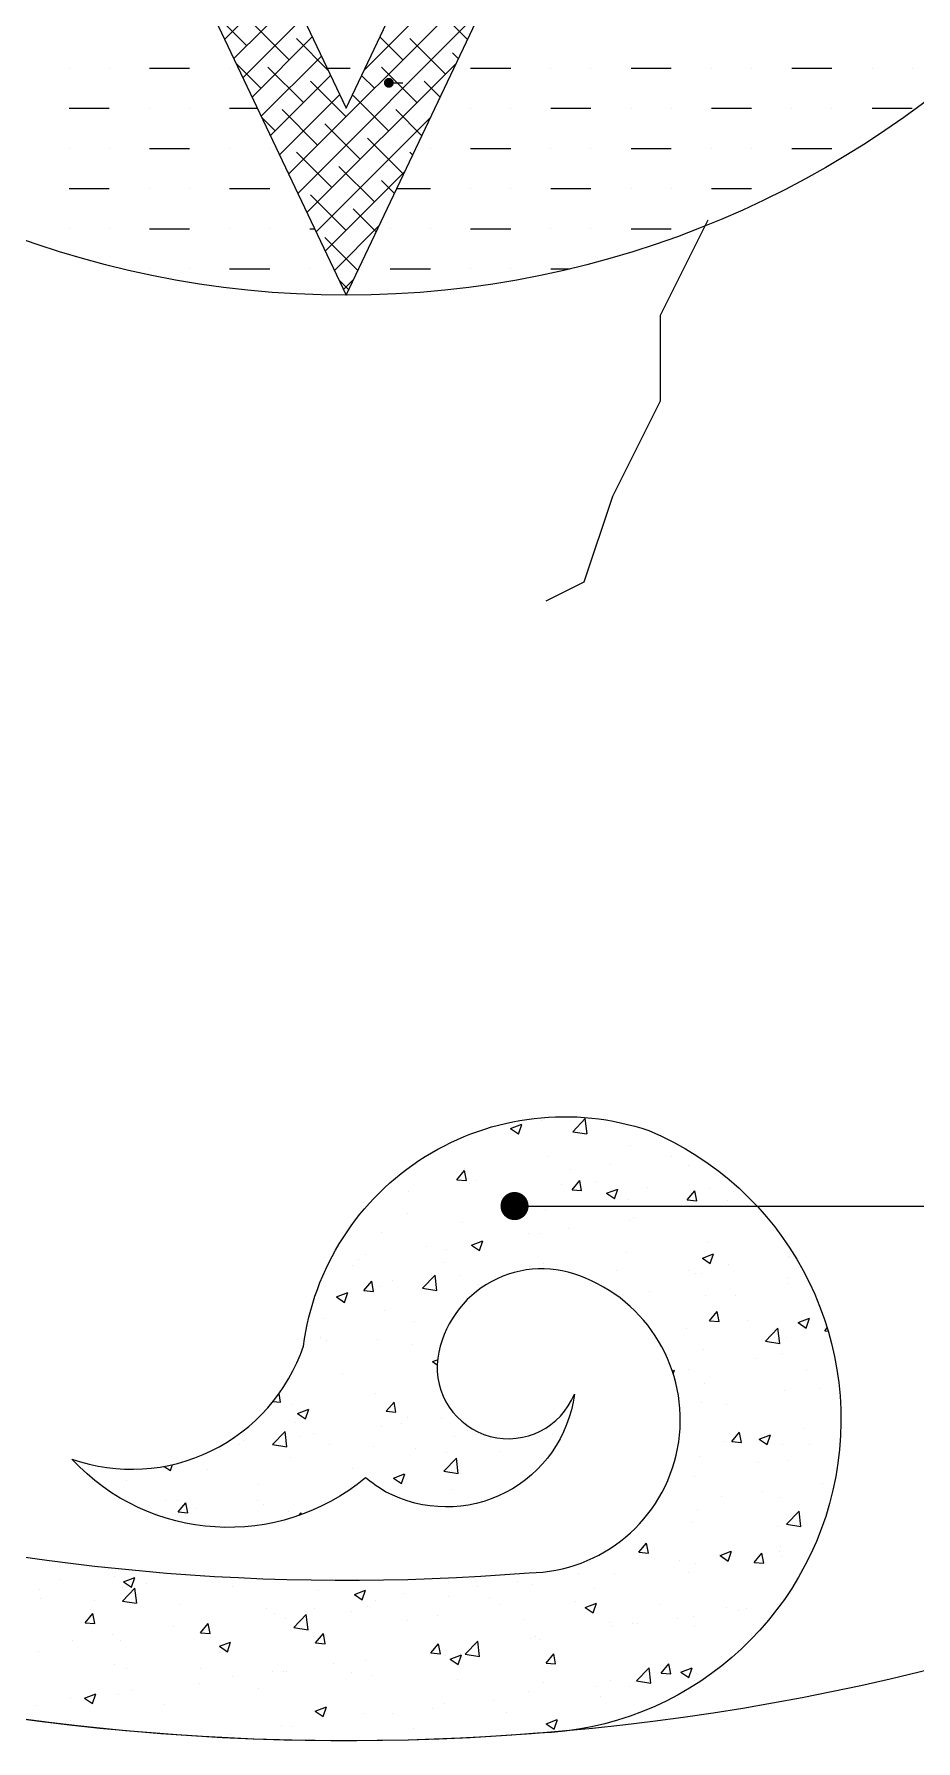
# Model space of a CAD drawing. Extents: x 7835 to 15892, y 48923 to 54923.
# Drawn here: x 10446 to 11544, y 48923 to 51048 of the extents above; entities that cross this region are included whole.
import ezdxf

# ---------------------------------------------------------------- set-up
doc = ezdxf.new("R2010")
doc.units = 0
doc.header["$LTSCALE"] = 10
doc.header["$MEASUREMENT"] = 0
doc.layers.get('0').update_dxf_attribs({"color": 3, "linetype": 'CONTINUOUS'})
for name, color, linetype in [('3', 3, 'CONTINUOUS'), ('4', 4, 'CONTINUOUS'), ('7', 7, 'CONTINUOUS'), ('BH', 3, 'CONTINUOUS'), ('DIM', 3, 'CONTINUOUS')]:
    doc.layers.add(name, color=color, linetype=linetype)
doc.styles.add('HZ', font='')
doc.styles.get('HZ').set_extended_font_data('仿宋_GB2312')
doc.dimstyles.new('BOOK', dxfattribs={"dimscale": 100, "dimtxt": 2, "dimasz": 0.5, "dimexe": 1, "dimexo": 1, "dimgap": 0.5, "dimtad": 1, "dimdec": 0, "dimzin": 0, "dimdsep": 46, "dimtxsty": 'HZ', "dimblk": 'DOT', "dimblk1": 'DOT', "dimblk2": 'DOT', "dimsah": 1, "dimcen": 0, "dimclrd": 256, "dimclre": 256, "dimclrt": 256, "dimadec": 0, "dimazin": 0, "dimtfac": 0.5, "dimtdec": 0, "dimtix": 1, "dimtmove": 2, "dimatfit": 3, "dimldrblk": 'DOT', "dimfxl": 0, "dimtolj": 1, "dimtzin": 0, "dimarcsym": 0})

# ---------------------------------------------------------------- blocks, each defined once
blk = doc.blocks.new('*X2')
at = {"color": 0}
for p, q in [((39749.9, 19829.5), (39763.9, 19834.9)), ((39749.9, 19829.5), (39759.9, 19822.8)), ((39759.9, 19822.7), (39763.9, 19834.8)), ((39788.5, 19839.4), (39788.5, 19839.4)), ((39827.3, 19825.7), (39842.8, 19842)), ((39845.1, 19822.9), (39842.8, 19841.9)), ((39827.3, 19825.7), (39845, 19823)), ((39898.7, 19808.4), (39898.7, 19808.4)), ((39796.1, 19794.3), (39796.1, 19794.3)), ((39874.4, 19784.6), (39874.4, 19784.6)), ((39950.2, 19794.6), (39950.2, 19794.6)), ((39683, 19765.9), (39692.6, 19777.3)), ((39683, 19765.9), (39694.9, 19764.8)), ((39692.2, 19779.3), (39692.2, 19779.3)), ((39695, 19764.8), (39692.6, 19777.3)), ((39706.6, 19764.6), (39706.6, 19764.6)), ((39824.4, 19778), (39824.4, 19778)), ((39826.4, 19753.3), (39836.1, 19764.8)), ((39838.4, 19752.2), (39836.1, 19764.8)), ((39855.4, 19763.4), (39855.4, 19763.4)), ((39972, 19783.4), (39972, 19783.4)), ((39622.3, 19751.4), (39622.3, 19751.4)), ((39698.1, 19761.4), (39698.1, 19761.4)), ((39738.8, 19743.3), (39738.8, 19743.3)), ((39813.3, 19760.1), (39813.3, 19760.1)), ((39826.4, 19753.3), (39838.4, 19752.3)), ((39869.3, 19749), (39883.3, 19754.3)), ((39869.3, 19749), (39879.3, 19742.3)), ((39879.3, 19742.2), (39883.3, 19754.3)), ((39896.3, 19741.8), (39896.3, 19741.8)), ((39920.1, 19755.6), (39920.1, 19755.6)), ((39969.9, 19740.8), (39979.5, 19752.2)), ((39981.9, 19739.7), (39979.5, 19752.2)), ((39997.3, 19754.6), (39997.3, 19754.6)), ((40026.9, 19751.1), (40026.9, 19751.1)), ((39622.1, 19723.3), (39622.1, 19723.3)), ((39793.6, 19727.7), (39793.6, 19727.7)), ((39969.9, 19740.8), (39981.8, 19739.7)), ((40020, 19739.5), (40020, 19739.5)), ((40023.9, 19732.3), (40023.9, 19732.3)), ((39588.7, 19699.9), (39588.7, 19699.9)), ((39689.8, 19712.7), (39689.8, 19712.7)), ((39771.8, 19699.1), (39771.8, 19699.1)), ((39786.7, 19699.4), (39786.7, 19699.4)), ((39821.8, 19705.7), (39821.8, 19705.7)), ((39897.6, 19715.7), (39897.6, 19715.7)), ((39903.3, 19719.4), (39903.3, 19719.4)), ((39645.5, 19682.5), (39645.5, 19682.5)), ((39670.1, 19679.4), (39670.1, 19679.4)), ((39701.3, 19684.5), (39715.3, 19689.8)), ((39701.3, 19684.5), (39711.2, 19677.7)), ((39711.2, 19677.7), (39715.3, 19689.8)), ((39994.9, 19688), (39994.9, 19688)), ((39553.4, 19659.4), (39553.4, 19659.4)), ((39560.9, 19666.9), (39560.9, 19666.9)), ((39569.7, 19672.5), (39569.7, 19672.5)), ((39667.6, 19662.4), (39667.6, 19662.4)), ((39774.4, 19657.9), (39774.4, 19657.9)), ((39791.2, 19661.1), (39791.2, 19661.1)), ((39893.9, 19675.2), (39893.9, 19675.2)), ((39988.7, 19668.4), (40002.7, 19673.8)), ((39988.7, 19668.4), (39998.6, 19661.7)), ((39998.6, 19661.7), (40002.7, 19673.8)), ((40021.3, 19660), (40021.3, 19660)), ((40096.4, 19669.5), (40096.4, 19669.5)), ((40097.1, 19670), (40097.1, 19670)), ((39567.3, 19628), (39576.9, 19639.5)), ((39579.3, 19626.9), (39576.9, 19639.4)), ((39603, 19640.1), (39603, 19640.1)), ((39640.3, 19630.9), (39655.9, 19647.1)), ((39658.1, 19628.1), (39655.9, 19647.1)), ((39687.3, 19646.1), (39687.3, 19646.1)), ((39709.8, 19635.6), (39709.8, 19635.6)), ((39881.2, 19653.4), (39881.2, 19653.4)), ((39971.3, 19653.4), (39971.3, 19653.4)), ((39979.7, 19649.4), (39979.7, 19649.4)), ((39987.9, 19648.9), (39987.9, 19648.9)), ((40094.7, 19644.4), (40094.7, 19644.4)), ((40096.4, 19636.4), (40096.4, 19636.4)), ((39533.2, 19620), (39547.2, 19625.3)), ((39533.2, 19620), (39543.2, 19613.2)), ((39543.2, 19613.2), (39547.2, 19625.3)), ((39567.3, 19628), (39579.2, 19626.9)), ((39586.3, 19633.3), (39586.3, 19633.3)), ((39640.3, 19630.9), (39658.1, 19628.1)), ((39923.3, 19626.5), (39923.3, 19626.5)), ((39992.5, 19621.4), (39992.5, 19621.4)), ((40030.1, 19622), (40030.1, 19622)), ((39517.1, 19593.6), (39517.1, 19593.6)), ((39592.8, 19603.6), (39592.8, 19603.6)), ((39997.6, 19590.3), (40007.3, 19601.8)), ((40009.6, 19589.2), (40007.3, 19601.8)), ((40108.1, 19587.9), (40122.1, 19593.3)), ((40118, 19581.2), (40122.1, 19593.3)), ((39629.8, 19589.4), (39629.8, 19589.4)), ((39968.7, 19581.1), (39968.7, 19581.1)), ((39997.6, 19590.3), (40009.6, 19589.3)), ((40044.5, 19591.1), (40044.5, 19591.1)), ((40067.2, 19564.7), (40082.8, 19580.9)), ((40085, 19561.9), (40082.8, 19580.9)), ((40108.1, 19587.9), (40118, 19581.2)), ((40141.1, 19577.8), (40144.1, 19581.4)), ((40141.1, 19577.8), (40145.3, 19577.4)), ((39513.2, 19569.4), (39513.2, 19569.4)), ((39521.1, 19565.3), (39521.1, 19565.3)), ((39583.9, 19566.8), (39583.9, 19566.8)), ((39627.8, 19560.8), (39627.8, 19560.8)), ((39990, 19554.9), (39990, 19554.9)), ((40067.2, 19564.7), (40085, 19561.9)), ((40093.9, 19569.9), (40093.9, 19569.9)), ((39652.6, 19539.4), (39658.8, 19541.8)), ((39652.6, 19539.4), (39658.4, 19535.5)), ((39948.1, 19547.2), (39948.1, 19547.2)), ((39971.5, 19530.1), (39971.5, 19530.1)), ((40054.9, 19542.7), (40054.9, 19542.7)), ((40088.1, 19550.1), (40088.1, 19550.1)), ((39540.2, 19524.7), (39540.2, 19524.7)), ((39951.3, 19527.7), (39954, 19528.8)), ((39952.5, 19524.1), (39954, 19528.8)), ((39991.9, 19512.2), (39991.9, 19512.2)), ((40118.2, 19528.9), (40118.2, 19528.9)), ((39454.1, 19489.9), (39463.5, 19489)), ((39463.5, 19489), (39461.6, 19499.7)), ((39581.4, 19500.2), (39581.4, 19500.2)), ((39595, 19477.5), (39604.7, 19489)), ((39607, 19476.4), (39604.7, 19489)), ((39987.6, 19488.3), (39987.6, 19488.3)), ((40091.5, 19503.3), (40091.5, 19503.3)), ((40136, 19506.2), (40136, 19506.2)), ((39478.7, 19486.1), (39478.7, 19486.1)), ((39484.6, 19474.9), (39498.6, 19480.3)), ((39484.6, 19474.9), (39494.5, 19468.2)), ((39494.5, 19468.2), (39498.6, 19480.3)), ((39595, 19477.5), (39607, 19476.5)), ((39621.5, 19470.1), (39621.5, 19470.1)), ((39664, 19469.1), (39664, 19469.1)), ((40019.4, 19486.2), (40019.4, 19486.2)), ((39453.4, 19436.1), (39469, 19452.3)), ((39471.2, 19433.3), (39469, 19452.3)), ((39482.1, 19463.1), (39482.1, 19463.1)), ((39487.6, 19445.8), (39487.6, 19445.8)), ((39504.9, 19450), (39504.9, 19450)), ((39588.9, 19458.6), (39588.9, 19458.6)), ((39613.9, 19462.5), (39613.9, 19462.5)), ((39680, 19446.4), (39680, 19446.4)), ((39695.7, 19454), (39695.7, 19454)), ((39786.1, 19446.2), (39786.1, 19446.2)), ((39802.4, 19449.5), (39802.4, 19449.5)), ((40025.4, 19439.9), (40035, 19451.4)), ((40037.4, 19438.8), (40035, 19451.3)), ((40059.4, 19442.9), (40073.4, 19448.3)), ((40065.6, 19450), (40065.6, 19450)), ((40069.4, 19436.1), (40073.4, 19448.2)), ((40115.6, 19456.6), (40115.6, 19456.6)), ((39388.3, 19430), (39388.3, 19430)), ((39411.9, 19435.9), (39411.9, 19435.9)), ((39417.5, 19440.7), (39417.5, 19440.7)), ((39453.4, 19436.1), (39471.2, 19433.3)), ((39524.3, 19436.2), (39524.3, 19436.2)), ((39579, 19433.6), (39579, 19433.6)), ((39631.1, 19431.7), (39631.1, 19431.7)), ((39669.5, 19426.1), (39669.5, 19426.1)), ((39737.8, 19427.2), (39737.8, 19427.2)), ((40015.9, 19440.5), (40015.9, 19440.5)), ((40025.4, 19439.9), (40037.3, 19438.8)), ((40059.4, 19442.9), (40069.4, 19436.2)), ((40089.1, 19436.7), (40089.1, 19436.7)), ((40122.7, 19436), (40122.7, 19436)), ((39318.6, 19409), (39326.5, 19403.7)), ((39326.5, 19403.7), (39329, 19411.2)), ((39372.4, 19404.5), (39372.4, 19404.5)), ((39476.3, 19419.5), (39476.3, 19419.5)), ((39552.8, 19406.1), (39552.8, 19406.1)), ((39666.8, 19403), (39682.4, 19419.2)), ((39666.8, 19403), (39684.6, 19400.2)), ((39684.6, 19400.2), (39682.4, 19419.2)), ((39985.2, 19421.7), (39985.2, 19421.7)), ((40058.1, 19413.6), (40058.1, 19413.6)), ((40095.8, 19416.2), (40095.8, 19416.2)), ((39271.4, 19391.7), (39271.4, 19391.7)), ((39436.2, 19386.1), (39436.2, 19386.1)), ((39603.9, 19394.4), (39617.9, 19399.8)), ((39603.9, 19394.4), (39613.9, 19387.7)), ((39611.4, 19390.2), (39611.4, 19390.2)), ((39613.9, 19387.7), (39618, 19399.7)), ((39687.1, 19400.2), (39687.1, 19400.2)), ((39979.1, 19396.2), (39979.1, 19396.2)), ((40138.8, 19387.7), (40138.8, 19387.7)), ((39319.6, 19366.1), (39319.6, 19366.1)), ((39335.6, 19365.9), (39335.6, 19365.9)), ((39335.9, 19352.2), (39345.5, 19363.7)), ((39347.8, 19351.1), (39345.5, 19363.6)), ((39435, 19367), (39435, 19367)), ((39442.3, 19361.4), (39442.3, 19361.4)), ((39677.6, 19379.8), (39677.6, 19379.8)), ((40012.9, 19371.1), (40012.9, 19371.1)), ((40063, 19377.7), (40063, 19377.7)), ((40086.6, 19370.1), (40086.6, 19370.1)), ((39309.2, 19350.4), (39309.2, 19350.4)), ((39335.9, 19352.2), (39347.8, 19351.1)), ((39359.2, 19357), (39359.2, 19357)), ((39370, 19337.9), (39370, 19337.9)), ((39473.9, 19352.9), (39473.9, 19352.9)), ((39486.1, 19347.7), (39489, 19351.1)), ((39489.4, 19348.9), (39489, 19351.1)), ((39976.2, 19338.9), (39976.2, 19338.9)), ((39982.7, 19355.1), (39982.7, 19355.1)), ((40093.7, 19336.8), (40109.3, 19353)), ((40111.5, 19334), (40109.3, 19353)), ((40082.9, 19334.3), (40082.9, 19334.3)), ((40093.7, 19336.8), (40111.5, 19334)), ((39909.7, 19302), (39919.3, 19313.5)), ((39909.7, 19302), (39921.6, 19300.9)), ((39921.7, 19300.9), (39919.3, 19313.4)), ((40010.4, 19298.8), (40010.4, 19298.8)), ((40010.7, 19297.9), (40024.7, 19303.2)), ((40010.7, 19297.9), (40020.7, 19291.1)), ((40020.7, 19291.1), (40024.8, 19303.2)), ((40053.1, 19289.4), (40062.8, 19300.9)), ((40065.1, 19288.4), (40062.8, 19300.9)), ((40084.2, 19303.5), (40084.2, 19303.5)), ((40086.1, 19308.8), (40086.1, 19308.8)), ((40087.5, 19296.9), (40087.5, 19296.9)), ((39279.3, 19276.1), (39279.3, 19276.1)), ((39834, 19275.6), (39834, 19275.6)), ((39879.3, 19275.7), (39879.3, 19275.7)), ((39960.3, 19292.2), (39960.3, 19292.2)), ((39970.9, 19276.9), (39970.9, 19276.9)), ((39980.3, 19288.5), (39980.3, 19288.5)), ((40053.1, 19289.4), (40065.1, 19288.4)), ((39162.7, 19256), (39162.7, 19256)), ((39189.9, 19268.2), (39189.9, 19268.2)), ((39256.6, 19271.5), (39256.6, 19271.5)), ((39266.5, 19241.3), (39282, 19257.5)), ((39266.6, 19258.6), (39266.6, 19258.6)), ((39267.8, 19265.4), (39281.8, 19270.8)), ((39267.8, 19265.4), (39277.8, 19258.7)), ((39277.8, 19258.6), (39281.9, 19270.7)), ((39284.3, 19238.5), (39282.1, 19257.5)), ((39296.6, 19263.7), (39296.6, 19263.7)), ((39367.6, 19271.4), (39367.6, 19271.4)), ((39403.4, 19259.2), (39403.4, 19259.2)), ((39510.2, 19254.7), (39510.2, 19254.7)), ((39555.3, 19249.4), (39569.3, 19254.7)), ((39565.2, 19242.6), (39569.3, 19254.7)), ((39708.2, 19259), (39708.2, 19259)), ((39758.3, 19265.6), (39758.3, 19265.6)), ((39776.6, 19261.7), (39776.6, 19261.7)), ((39854.2, 19256.8), (39854.2, 19256.8)), ((39163.9, 19244.5), (39163.9, 19244.5)), ((39232, 19241.4), (39232, 19241.4)), ((39266.5, 19241.3), (39284.2, 19238.5)), ((39338.8, 19236.9), (39338.8, 19236.9)), ((39445.6, 19232.3), (39445.6, 19232.3)), ((39506.1, 19232.4), (39506.1, 19232.4)), ((39555.3, 19249.4), (39565.2, 19242.7)), ((39571.7, 19233.9), (39571.7, 19233.9)), ((39581.9, 19242.4), (39581.9, 19242.4)), ((39616.9, 19250.2), (39616.9, 19250.2)), ((39672.7, 19246.7), (39672.7, 19246.7)), ((39723.7, 19245.7), (39723.7, 19245.7)), ((39737.6, 19236.8), (39737.6, 19236.8)), ((39830.4, 19241.2), (39830.4, 19241.2)), ((39842.7, 19233.4), (39856.7, 19238.7)), ((39842.7, 19233.4), (39852.6, 19226.6)), ((39852.7, 19226.6), (39856.7, 19238.7)), ((39937.2, 19236.7), (39937.2, 19236.7)), ((40018.8, 19232.9), (40018.8, 19232.9)), ((40044, 19232.1), (40044, 19232.1)), ((40081.8, 19237), (40081.8, 19237)), ((39220.2, 19214.3), (39229.8, 19225.8)), ((39220.2, 19214.3), (39232.1, 19213.3)), ((39232.1, 19213.2), (39229.8, 19225.8)), ((39363.6, 19201.7), (39373.3, 19213.2)), ((39375.6, 19200.7), (39373.3, 19213.2)), ((39456.1, 19225.8), (39456.1, 19225.8)), ((39469, 19219.8), (39469, 19219.8)), ((39479.9, 19208.2), (39495.5, 19224.4)), ((39497.7, 19205.4), (39495.5, 19224.4)), ((39552.3, 19227.8), (39552.3, 19227.8)), ((39621, 19216.8), (39621, 19216.8)), ((39659.1, 19223.3), (39659.1, 19223.3)), ((39765.9, 19218.8), (39765.9, 19218.8)), ((39872.6, 19214.3), (39872.6, 19214.3)), ((39902.2, 19212.9), (39902.2, 19212.9)), ((39907.7, 19213.3), (39907.7, 19213.3)), ((39957.8, 19219.9), (39957.8, 19219.9)), ((39977.9, 19222), (39977.9, 19222)), ((40033.5, 19229.9), (40033.5, 19229.9)), ((39204, 19192.6), (39204, 19192.6)), ((39254, 19199.2), (39254, 19199.2)), ((39264.1, 19192), (39264.1, 19192)), ((39329.8, 19209.2), (39329.8, 19209.2)), ((39363.6, 19201.7), (39375.6, 19200.7)), ((39365.1, 19204.8), (39365.1, 19204.8)), ((39387.2, 19184.9), (39401.2, 19190.2)), ((39397.2, 19178.1), (39401.2, 19190.2)), ((39479.9, 19208.2), (39497.7, 19205.4)), ((39504.3, 19196.8), (39504.3, 19196.8)), ((39507.1, 19189.2), (39516.7, 19200.7)), ((39507.1, 19189.2), (39519, 19188.2)), ((39519, 19188.1), (39516.7, 19200.7)), ((39693.4, 19175), (39708.9, 19191.3)), ((39711.2, 19172.3), (39708.9, 19191.3)), ((39774.2, 19195.1), (39774.2, 19195.1)), ((39781.4, 19196.7), (39781.4, 19196.7)), ((39785.5, 19192.9), (39785.5, 19192.9)), ((39876.9, 19209.2), (39876.9, 19209.2)), ((39979.4, 19209.8), (39979.4, 19209.8)), ((39161.4, 19177.9), (39161.4, 19177.9)), ((39387.2, 19184.9), (39397.2, 19178.2)), ((39387.7, 19176.8), (39387.7, 19176.8)), ((39650.5, 19176.6), (39660.2, 19188.1)), ((39650.5, 19176.6), (39662.5, 19175.6)), ((39655.6, 19180.1), (39655.6, 19180.1)), ((39662.5, 19175.6), (39660.2, 19188.1)), ((39668.9, 19172.9), (39668.9, 19172.9)), ((39670.3, 19180.1), (39670.3, 19180.1)), ((39674.7, 19168.8), (39688.7, 19174.2)), ((39674.7, 19168.8), (39684.6, 19162.1)), ((39684.6, 19162.1), (39688.7, 19174.2)), ((39693.4, 19175), (39711.1, 19172.3)), ((39705.7, 19186.7), (39705.7, 19186.7)), ((39794, 19164.1), (39803.6, 19175.6)), ((39806, 19163), (39803.6, 19175.6)), ((39256.8, 19162.1), (39256.8, 19162.1)), ((39271, 19156.7), (39271, 19156.7)), ((39363.6, 19157.5), (39363.6, 19157.5)), ((39403.5, 19146.9), (39403.5, 19146.9)), ((39453.5, 19153.5), (39453.5, 19153.5)), ((39466.6, 19153.2), (39466.6, 19153.2)), ((39470.4, 19153), (39470.4, 19153)), ((39529.3, 19163.5), (39529.3, 19163.5)), ((39552.2, 19152.9), (39552.2, 19152.9)), ((39569.3, 19167.3), (39569.3, 19167.3)), ((39577.1, 19148.5), (39577.1, 19148.5)), ((39794, 19164.1), (39805.9, 19163.1)), ((39906.8, 19141.9), (39922.4, 19158.2)), ((39924.6, 19139.2), (39922.4, 19158.2)), ((39937.4, 19151.5), (39947.1, 19163)), ((39937.4, 19151.5), (39949.4, 19150.5)), ((39949.4, 19150.5), (39947.1, 19163)), ((39962.1, 19152.8), (39976.1, 19158.2)), ((39962.1, 19152.8), (39972, 19146.1)), ((39972, 19146.1), (39976.1, 19158.2)), ((39975.5, 19155.4), (39975.5, 19155.4)), ((39980.9, 19151), (39980.9, 19151)), ((39219.2, 19120.4), (39233.2, 19125.7)), ((39229.1, 19113.6), (39233.2, 19125.7)), ((39261.7, 19125.4), (39261.7, 19125.4)), ((39277.2, 19130.3), (39277.2, 19130.3)), ((39362.7, 19138.2), (39362.7, 19138.2)), ((39435.6, 19132.8), (39435.6, 19132.8)), ((39683.9, 19144), (39683.9, 19144)), ((39771.7, 19128.5), (39771.7, 19128.5)), ((39790.7, 19139.5), (39790.7, 19139.5)), ((39855.1, 19134.5), (39855.1, 19134.5)), ((39874.4, 19142.6), (39874.4, 19142.6)), ((39897.4, 19135), (39897.4, 19135)), ((39905.2, 19141), (39905.2, 19141)), ((39906.8, 19141.9), (39924.6, 19139.2)), ((39978.5, 19142.9), (39978.5, 19142.9)), ((39159, 19111.3), (39159, 19111.3)), ((39201.4, 19120.3), (39201.4, 19120.3)), ((39219.2, 19120.4), (39229.1, 19113.6)), ((39319, 19112.8), (39319, 19112.8)), ((39506.6, 19104.3), (39520.6, 19109.7)), ((39506.6, 19104.3), (39516.6, 19097.6)), ((39516.6, 19097.6), (39520.6, 19109.7)), ((39653, 19107.9), (39653, 19107.9)), ((39667.9, 19113.5), (39667.9, 19113.5)), ((39728.8, 19117.8), (39728.8, 19117.8)), ((39861.9, 19122.9), (39861.9, 19122.9)), ((39202.3, 19092.8), (39202.3, 19092.8)), ((39464.2, 19086.6), (39464.2, 19086.6)), ((39476.7, 19084.6), (39476.7, 19084.6)), ((39566.8, 19100.7), (39566.8, 19100.7)), ((39603, 19101.3), (39603, 19101.3)), ((39628.6, 19082.9), (39628.6, 19082.9)), ((39745.3, 19102.9), (39745.3, 19102.9)), ((39794, 19088.3), (39808, 19093.7)), ((39794, 19088.3), (39804, 19081.6)), ((39804, 19081.6), (39808.1, 19093.7)), ((39400.9, 19074.7), (39400.9, 19074.7))]:
    blk.add_line(p, q, dxfattribs=at)
blk = doc.blocks.new('_DOT')
at = {"color": 0, "linetype": 'ByBlock'}
blk.add_line((-0.35, 0), (-1, 0), dxfattribs=at)
at = {"color": 0, "linetype": 'ByBlock', "const_width": 0.35}
blk.add_lwpolyline([(-0.175, 0, 1), (0.175, 0, 1)], format="xyb", close=True, dxfattribs=at)
blk = doc.blocks.new('DOT')
at = {"color": 0, "linetype": 'ByBlock'}
blk.add_line((-0.35, 0), (-1, 0), dxfattribs=at)
at = {"color": 0, "linetype": 'ByBlock', "const_width": 0.35}
blk.add_lwpolyline([(-0.175, 0, 1), (0.175, 0, 1)], format="xyb", close=True, dxfattribs=at)
blk = doc.blocks.new('*X4')
at = {"color": 0}
for p, q in [((39393.7, 21185.7), (39468.8, 21260.8)), ((39473.4, 21017.9), (39708.7, 21253.2)), ((39405.1, 21161.8), (39480.2, 21236.8)), ((39567.5, 21147.3), (39665.9, 21245.8)), ((39421.2, 21177.8), (39377, 21222)), ((39416.5, 21137.8), (39491.5, 21212.8)), ((39484.8, 20994), (39714.4, 21223.6)), ((39696.3, 21185.6), (39659.9, 21222)), ((39427.9, 21113.8), (39502.9, 21188.9)), ((39474.2, 21160.2), (39430, 21204.4)), ((39522.9, 21146.9), (39483.1, 21186.7)), ((39615.7, 21160.2), (39587.1, 21188.7)), ((39668.7, 21142.5), (39624.5, 21186.7)), ((39685, 21161.6), (39677.5, 21169)), ((39438.9, 21124.8), (39408, 21155.7)), ((39439.3, 21089.9), (39514.3, 21164.9)), ((39491.9, 21107.1), (39447.7, 21151.3)), ((39496.2, 20970), (39682.4, 21156.2)), ((39633.3, 21107.1), (39589.1, 21151.3)), ((39450.7, 21065.9), (39525.7, 21140.9)), ((39544.9, 21089.5), (39500.8, 21133.7)), ((39580.3, 21124.8), (39564.3, 21140.8)), ((39662.2, 21113.7), (39642.2, 21133.7)), ((39462, 21041.9), (39537.1, 21117)), ((39598, 21071.8), (39553.8, 21116)), ((39456.6, 21071.8), (39440, 21088.4)), ((39509.6, 21054.1), (39465.4, 21098.3)), ((39507.6, 20946), (39650.4, 21088.8)), ((39562.6, 21036.4), (39518.4, 21080.6)), ((39639.4, 21065.7), (39606.8, 21098.3)), ((39615.7, 21018.7), (39571.5, 21062.9)), ((39527.3, 21001.1), (39483.1, 21045.3)), ((39628, 21041.7), (39624.5, 21045.3)), ((39474.2, 21018.7), (39472, 21021)), ((39519, 20922.1), (39618.4, 21021.5)), ((39580.3, 20983.4), (39536.1, 21027.6)), ((39605.2, 20993.8), (39589.1, 21009.9)), ((39544.9, 20948), (39500.8, 20992.2)), ((39582.5, 20945.9), (39553.8, 20974.6)), ((39530.4, 20898.1), (39586.4, 20954.1)), ((39559.7, 20897.9), (39518.4, 20939.2)), ((39548.3, 20874), (39536.1, 20886.2)), ((39541.8, 20874.1), (39554.4, 20886.7))]:
    blk.add_line(p, q, dxfattribs=at)
blk = doc.blocks.new('*X8')
at = {"color": 0}
for p, q in [((39200, 21150), (39200, 21150)), ((39250, 21150), (39250, 21150)), ((39300, 21150), (39350, 21150)), ((39400, 21150), (39400, 21150)), ((39521.4, 21150), (39550, 21150)), ((39700, 21150), (39750, 21150)), ((39800, 21150), (39800, 21150)), ((39850, 21150), (39850, 21150)), ((39900, 21150), (39950, 21150)), ((40000, 21150), (40000, 21150)), ((40050, 21150), (40050, 21150)), ((40100, 21150), (40150, 21150)), ((40200, 21150), (40200, 21150)), ((40250, 21150), (40250, 21150)), ((39200, 21100), (39250, 21100)), ((39300, 21100), (39300, 21100)), ((39350, 21100), (39350, 21100)), ((39400, 21100), (39434.4, 21100)), ((39700, 21100), (39700, 21100)), ((39750, 21100), (39750, 21100)), ((39800, 21100), (39850, 21100)), ((39900, 21100), (39900, 21100)), ((39950, 21100), (39950, 21100)), ((40000, 21100), (40050, 21100)), ((40100, 21100), (40100, 21100)), ((40150, 21100), (40150, 21100)), ((40200, 21100), (40250, 21100)), ((39200, 21050), (39200, 21050)), ((39250, 21050), (39250, 21050)), ((39300, 21050), (39350, 21050)), ((39400, 21050), (39400, 21050)), ((39450, 21050), (39450, 21050)), ((39650, 21050), (39650, 21050)), ((39700, 21050), (39750, 21050)), ((39800, 21050), (39800, 21050)), ((39850, 21050), (39850, 21050)), ((39900, 21050), (39950, 21050)), ((40000, 21050), (40000, 21050)), ((40050, 21050), (40050, 21050)), ((40100, 21050), (40150, 21050)), ((39200, 21000), (39250, 21000)), ((39300, 21000), (39300, 21000)), ((39350, 21000), (39350, 21000)), ((39400, 21000), (39450, 21000)), ((39608.2, 21000), (39650, 21000)), ((39700, 21000), (39700, 21000)), ((39750, 21000), (39750, 21000)), ((39800, 21000), (39850, 21000)), ((39900, 21000), (39900, 21000)), ((39950, 21000), (39950, 21000)), ((40000, 21000), (40050, 21000)), ((39200, 20950), (39200, 20950)), ((39250, 20950), (39250, 20950)), ((39300, 20950), (39350, 20950)), ((39400, 20950), (39400, 20950)), ((39450, 20950), (39450, 20950)), ((39500, 20950), (39505.7, 20950)), ((39600, 20950), (39600, 20950)), ((39650, 20950), (39650, 20950)), ((39700, 20950), (39750, 20950)), ((39800, 20950), (39800, 20950)), ((39850, 20950), (39850, 20950)), ((39900, 20950), (39950, 20950)), ((39300, 20900), (39300, 20900)), ((39350, 20900), (39350, 20900)), ((39400, 20900), (39450, 20900)), ((39500, 20900), (39500, 20900)), ((39600, 20900), (39650, 20900)), ((39700, 20900), (39700, 20900)), ((39750, 20900), (39750, 20900)), ((39800, 20900), (39823.7, 20900))]:
    blk.add_line(p, q, dxfattribs=at)

msp = doc.modelspace()

# ---------------------------------------------------------------- linework, layer by layer
at = {"layer": '3'}
for p, q in [((11285.1, 50816.6), (11225.8, 50698)), ((11225.8, 50698), (11225.8, 50591.2)), ((11225.8, 50591.2), (11166.4, 50472.6)), ((11166.4, 50472.6), (11130.8, 50365.8)), ((11130.8, 50365.8), (11083.3, 50342))]:
    msp.add_line(p, q, dxfattribs=at)
at = {"layer": '4'}
msp.add_circle((10834.7, 51923.1), 3000, dxfattribs=at)
at = {"layer": '7'}
for points in [[(10448.2, 51536.6), (10834.7, 50723.1), (11020.4, 51113.9)], [(10591.2, 51468.6), (10834.7, 50956.1), (10900.9, 51095.5)]]:
    msp.add_lwpolyline(points, dxfattribs=at)
msp.add_lwpolyline([(9132.9, 49452.5, -0.804892), (9388.2, 50171.6, -0.473207), (9626.5, 49724.2, 0.41625), (9805.8, 49457.9, -0.398502), (9477.6, 49620.8, -0.036501), (9447.3, 49618.2, -0.525099), (9304.3, 49840.9, 0.880283), (9474.2, 49794.7, 0.496579), (9364.8, 49972.9, 0.817056), (9241.9, 49620.3, 0.173369), (11062.7, 49132.4, 0.817056), (11132.6, 49499.2, 0.496579), (10948.7, 49399.6, 0.880283), (11118.9, 49354.7, -0.525099), (10883.8, 49233.3, -0.036501), (10858.8, 49250.7, -0.398502), (10493.2, 49273.8, 0.41625), (10781.6, 49414.6, -0.473207), (11211.6, 49683, -0.804892), (11073.2, 48932.6, -0.172374)], format="xyb", close=True, dxfattribs=at)
msp.add_circle((10834.7, 51923.1), 1200, dxfattribs=at)

# ---------------------------------------------------------------- block references
at = {"layer": '3', "xscale": 17.5, "yscale": 17.5, "zscale": 17.5, "rotation": 180}
msp.add_blockref('DOT', (10887.9, 50987.5), dxfattribs=at)
at = {"layer": 'BH'}
for name in ['*X2', '*X8', '*X4']:
    msp.add_blockref(name, (-28710.4, 29855.9), dxfattribs=at)

# ---------------------------------------------------------------- leaders
at = {"layer": 'DIM'}
msp.add_leader([(11044.4, 49589), (14236.8, 49589)], dimstyle='BOOK', override={"dimscale": 100, "dimasz": 0.5, "dimgap": 0.5, "dimtoh": 0, "dimtxsty": 'HZ', "dimclrd": 256, "dimclre": 256, "dimclrt": 256}, dxfattribs=at)

doc.saveas('drawing.dxf')
